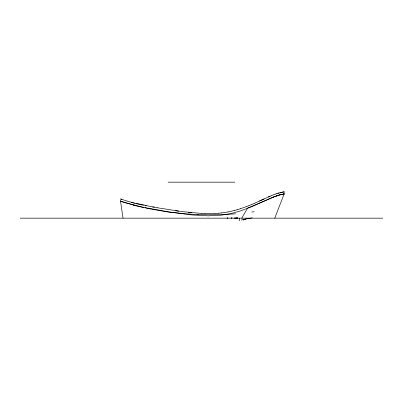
<?xml version="1.0" encoding="UTF-8"?>
<svg xmlns="http://www.w3.org/2000/svg" width="403" height="403" viewBox="0 0 403 403"><rect width="100%" height="100%" fill="white"/><g stroke="black" fill="none" stroke-linecap="round" stroke-linejoin="round"><path stroke-width="0.6" d="M274.755 218.169L284.1 194.019L284.1 191.803L276.463 193.692M241.79 218.169L247.593 208.129L274.987 196.437L279.793 194.845L284.1 194.019L279.894 194.845L273.561 196.981L251.714 206.699L240.274 210.991L231.035 213.55L221.408 215.162L208.225 215.837L191.652 214.935L169.401 211.983L144.934 207.605M227.428 218.169L227.987 217.801M227.05 218.169L227.589 217.816M231.005 218.169L231.624 217.827M231.463 218.169L232.093 217.832M234.148 218.169L234.853 217.827M234.944 218.169L235.654 217.827M270.146 196.17L259.477 201.062M264.111 198.916L254.434 203.324M236.193 218.169L236.939 217.827M236.994 218.169L237.856 217.781M268.287 196.991L271.919 195.42M251.769 204.462L254.379 203.339M249.024 205.59L251.714 204.477M271.96 195.4L275.108 194.17M246.198 206.689L248.968 205.606M246.137 206.704L240.274 208.774M275.073 194.186L276.493 193.677M277.727 193.274L278.871 192.921M237.246 209.711L240.329 208.759M242.974 219.756L248.656 218.179M241.306 220.063L243.417 219.494M234.163 210.568L237.302 209.696M279.894 192.629L284.1 191.803M234.219 210.557L227.861 211.988M243.931 219.363L244.435 219.242M252.323 217.842L246.006 218.915M227.912 211.978L221.408 212.945M235.412 218.169L236.838 218.169M283.652 194.06L284.05 194.024M218.139 213.258L221.454 212.935M214.89 213.464L218.184 213.252M235.604 213.812C218.406 215.096 201.132 215.041 183.944 213.661L166.923 211.867L147.846 208.482L124.859 202.644L120.537 201.157L120.537 200.049M214.849 213.469L204.931 213.565M283.838 194.029L284.1 194.019M168.091 182.171L234.843 182.171M283.027 194.13L283.893 194.13M281.148 194.498L282.06 194.498M279.712 194.871L280.317 194.871M278.468 195.238L279.017 195.238M277.34 195.611L277.717 195.611M276.262 195.979L276.952 195.979M275.234 196.347L275.662 196.347M274.257 196.719L274.906 196.719M273.299 197.087L273.652 197.087M270.589 198.195L270.922 198.195M123.026 218.169L120.537 201.157L121.625 201.525M152.687 207.077L154.379 207.077M197.712 214.472L198.251 214.472M223.418 214.472L224.275 214.472M20.15 218.169L382.85 218.169M201.606 213.444L204.9 213.57M201.581 213.449L181.899 211.585L157.769 207.827M188.382 212.371L191.662 212.713M175.557 210.698L178.705 211.147M157.775 207.827L144.934 205.384M127.041 201.082L134.531 203.077M131.182 202.23L132.794 202.649M134.531 205.298L121.615 201.525M127.041 201.082L120.537 198.936L121.006 199.122M121.374 199.258L121.852 199.43M239.548 218.169L239.548 220.829M237.397 218.169L237.397 217.973A36.275 1.451 -24.3 0 0 236.244 218.169M143.599 207.52A82.343 5.914 7.5 0 1 133.338 205.192M244.163 219.585A82.746 23.913 -42.9 0 1 245.744 219.232M243.251 220.023A99.833 2.967 -17.7 0 1 244.55 219.67M251.704 212.069A143.463 24.034 -32.1 0 1 254.308 211.746M143.599 205.303A82.343 5.914 7.5 0 1 133.338 202.971M146.344 205.475A82.333 5.672 7.7 0 1 135.861 203.193"/></g></svg>
